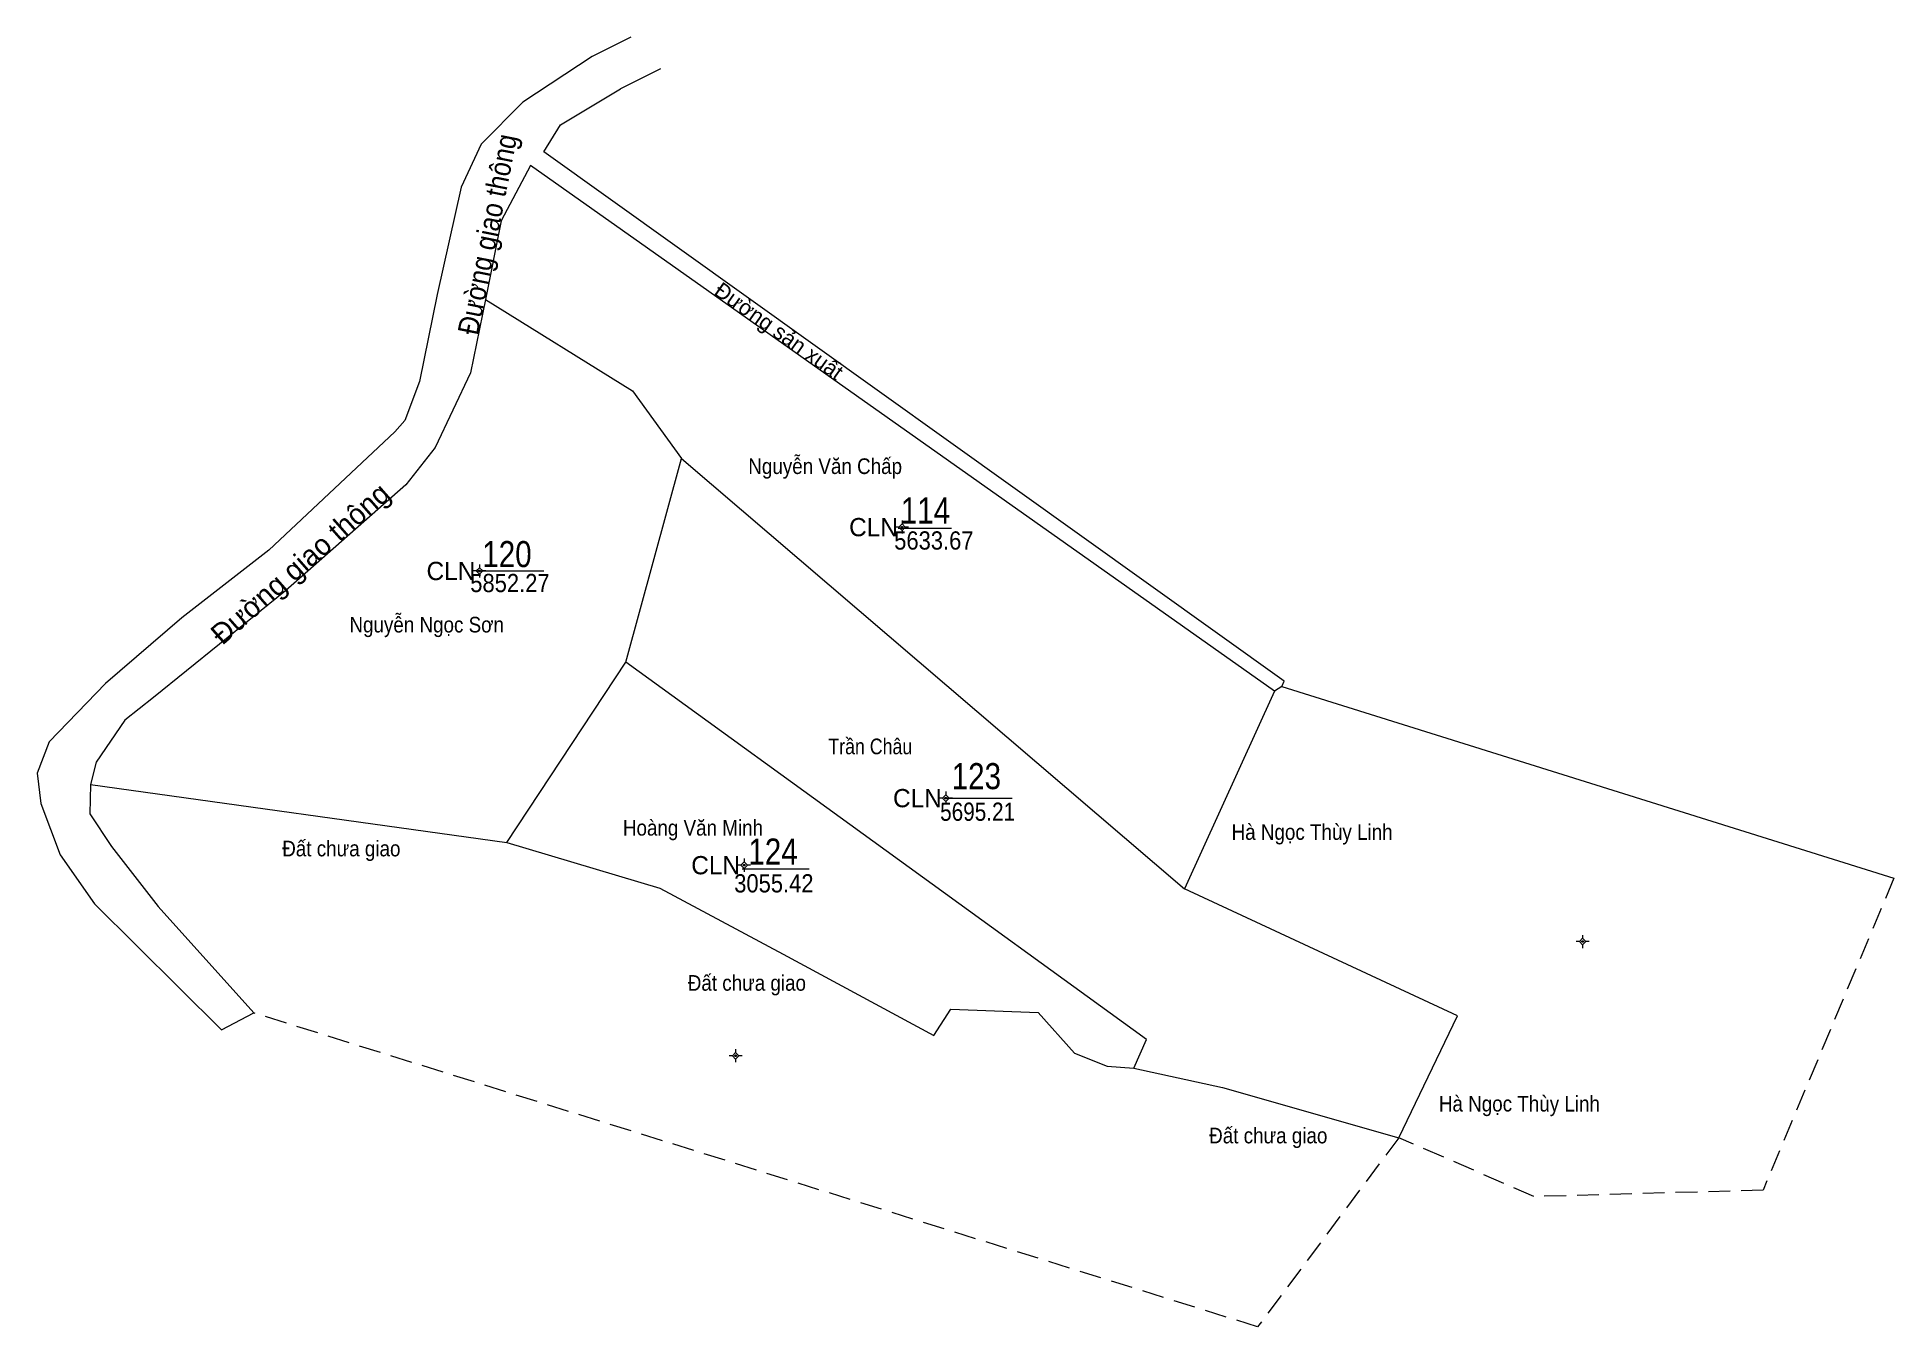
# Model space of a CAD drawing. Header units: metres. Extents: x 533776 to 534132, y 1848437 to 1848685.
import ezdxf
from ezdxf.enums import TextEntityAlignment as Align

# ---------------------------------------------------------------- set-up
doc = ezdxf.new("R2010")
doc.units = ezdxf.units.M
doc.header["$LTSCALE"] = 1.4
doc.linetypes.add('MEDIUM_DASHED', pattern=[4.5, 3, -1.5])
for name, color, linetype, lineweight in [('11', 7, 'MEDIUM_DASHED', 13), ('6', 7, 'Continuous', 13), ('9', 7, 'Continuous', 13)]:
    doc.layers.add(name, color=color, linetype=linetype, lineweight=lineweight)
for name, color, linetype in [('2', 7, 'Continuous'), ('3', 7, 'Continuous'), ('4', 7, 'Continuous'), ('5', 7, 'Continuous')]:
    doc.layers.add(name, color=color, linetype=linetype)

msp = doc.modelspace()

# ---------------------------------------------------------------- hatches: boundary and pattern name
at = {"layer": '11'}
for points in [[(533941.85, 1848590.84, 1), (533941.55, 1848590.84, 1)], [(533860.74, 1848582.43, 1), (533860.44, 1848582.43, 1)], [(533950.28, 1848538.85, 1), (533949.98, 1848538.85, 1)], [(533911.55, 1848525.99, 1), (533911.25, 1848525.99, 1)], [(534072.49, 1848511.34, 1), (534072.19, 1848511.34, 1)], [(533909.92, 1848489.43, 1), (533909.62, 1848489.43, 1)]]:
    msp.add_hatch(color=256, dxfattribs=at).paths.add_polyline_path(points)

# ---------------------------------------------------------------- linework, layer by layer
for p, q in [((533941.7, 1848592.09), (533941.7, 1848591.46)), ((533941.07, 1848590.84), (533940.45, 1848590.84)), ((533941.7, 1848590.22), (533941.7, 1848589.59)), ((533942.95, 1848590.84), (533942.32, 1848590.84)), ((533859.96, 1848582.43), (533859.34, 1848582.43)), ((533860.59, 1848583.68), (533860.59, 1848583.06)), ((533860.59, 1848581.8), (533860.59, 1848581.18)), ((533861.84, 1848582.43), (533861.22, 1848582.43)), ((533949.5, 1848538.85), (533948.88, 1848538.85)), ((533950.13, 1848540.1), (533950.13, 1848539.48)), ((533950.13, 1848538.22), (533950.13, 1848537.6)), ((533951.38, 1848538.85), (533950.76, 1848538.85)), ((533911.4, 1848527.24), (533911.4, 1848526.62)), ((533910.78, 1848525.99), (533910.15, 1848525.99)), ((533911.4, 1848525.36), (533911.4, 1848524.74)), ((533912.65, 1848525.99), (533912.02, 1848525.99)), ((534072.34, 1848512.59), (534072.34, 1848511.96)), ((534071.72, 1848511.34), (534071.09, 1848511.34)), ((534072.34, 1848510.72), (534072.34, 1848510.09)), ((534073.59, 1848511.34), (534072.96, 1848511.34)), ((533909.14, 1848489.43), (533908.52, 1848489.43)), ((533909.77, 1848490.68), (533909.77, 1848490.06)), ((533909.77, 1848488.8), (533909.77, 1848488.18)), ((533911.02, 1848489.43), (533910.4, 1848489.43))]:
    msp.add_line(p, q, dxfattribs=at)
for points in [[(533941.7, 1848591.46), (533941.07, 1848590.84), (533941.7, 1848590.22), (533942.32, 1848590.84)], [(533860.59, 1848583.06), (533859.96, 1848582.43), (533860.59, 1848581.8), (533861.22, 1848582.43)], [(533950.13, 1848539.48), (533949.5, 1848538.85), (533950.13, 1848538.22), (533950.76, 1848538.85)], [(533911.4, 1848526.62), (533910.78, 1848525.99), (533911.4, 1848525.36), (533912.02, 1848525.99)], [(534072.34, 1848511.96), (534071.72, 1848511.34), (534072.34, 1848510.72), (534072.96, 1848511.34)], [(533909.77, 1848490.06), (533909.14, 1848489.43), (533909.77, 1848488.8), (533910.4, 1848489.43)]]:
    msp.add_lwpolyline(points, close=True, dxfattribs=at)
for centre in [(533941.7, 1848590.84), (533860.59, 1848582.43), (533950.13, 1848538.85), (533911.4, 1848525.99), (534072.34, 1848511.34), (533909.77, 1848489.43)]:
    msp.add_circle(centre, 0.15, dxfattribs=at)
at = {"layer": '6'}
for p, q in [((533895.33, 1848678.76), (533887.66, 1848674.9)), ((533888.66, 1848564.93), (533899.4, 1848604)), ((533899.4, 1848604), (533995.93, 1848521.47)), ((533865.84, 1848530.35), (533888.66, 1848564.93)), ((534013.2, 1848559.36), (533995.93, 1848521.47)), ((534014.63, 1848560.27), (534013.2, 1848559.36)), ((534014.63, 1848560.27), (534132.07, 1848523.5)), ((533785.94, 1848541.44), (533865.84, 1848530.35)), ((533981.05, 1848487.46), (533986.2, 1848487.06))]:
    msp.add_line(p, q, dxfattribs=at)
for points in [[(533889.63, 1848684.84), (533882.21, 1848681.11), (533868.95, 1848672.36), (533860.93, 1848664.3), (533857.06, 1848656.06), (533852.51, 1848635.48), (533849.09, 1848618.76), (533846.29, 1848611.32), (533844.33, 1848609.12), (533820.2, 1848586.45), (533803.46, 1848573.42), (533788.8, 1848560.84), (533778.02, 1848549.64), (533775.7, 1848543.64), (533776.44, 1848537.84), (533780.09, 1848527.95), (533786.74, 1848518.6), (533811.11, 1848494.37), (533817.26, 1848497.64)], [(534014.63, 1848560.27), (534015.04, 1848561.28), (533872.97, 1848662.86), (533876.12, 1848668.03), (533887.66, 1848674.9)], [(534013.2, 1848559.36), (533870.39, 1848660.22), (533864.75, 1848649.61), (533861.76, 1848634.52)], [(533861.76, 1848634.52), (533858.88, 1848620.41), (533852.07, 1848606.12), (533846.49, 1848598.95), (533823.36, 1848578.6), (533798.04, 1848558.13), (533792.55, 1848553.79), (533787.03, 1848545.75), (533785.94, 1848541.44)], [(533861.76, 1848634.52), (533890, 1848617), (533899.4, 1848604)], [(533986.2, 1848487.06), (533988.61, 1848492.56), (533888.66, 1848564.93)], [(533785.94, 1848541.44), (533785.81, 1848535.84), (533789.96, 1848529.54), (533798.93, 1848518.09), (533817.26, 1848497.64)], [(533865.84, 1848530.35), (533895.21, 1848521.55), (533918.91, 1848508.92), (533947.78, 1848493.29), (533951.08, 1848498.34), (533967.86, 1848497.75), (533974.81, 1848489.9), (533981.05, 1848487.46)], [(534037.08, 1848473.71), (534048.32, 1848497.11), (533995.93, 1848521.47)], [(533986.2, 1848487.06), (534003.2, 1848483.34), (534037.08, 1848473.71)]]:
    msp.add_lwpolyline(points, dxfattribs=at)
at = {"layer": '6', "linetype": 'MEDIUM_DASHED'}
for points in [[(534132.07, 1848523.5), (534106.96, 1848463.64), (534062.99, 1848462.41), (534037.08, 1848473.71)], [(534037.08, 1848473.71), (534009.95, 1848437.42), (533817.26, 1848497.64)]]:
    msp.add_lwpolyline(points, dxfattribs=at)
at = {"layer": '9'}
for p, q in [((533940.97, 1848590.66), (533951.17, 1848590.66)), ((533860.12, 1848582.47), (533872.96, 1848582.47)), ((533949.77, 1848538.85), (533962.85, 1848538.85)), ((533911.04, 1848525.26), (533923.86, 1848525.26))]:
    msp.add_line(p, q, dxfattribs=at)

# ---------------------------------------------------------------- texts
at = {"layer": '2', "width": 0.9}
msp.add_text('Đường giao thông', height=4, rotation=78.792, dxfattribs=at).set_placement((533864.082, 1848646.636), align=Align.CENTER)
at = {"layer": '2'}
for s, height, rotation, p in [('Đường sản xuất', 3, 324.768, (533917.225, 1848627.24)), ('Đường giao thông', 4, 41.342, (533827.519, 1848582.363))]:
    msp.add_text(s, height=height, rotation=rotation, dxfattribs=at).set_placement(p, align=Align.CENTER)
for s, width, p in [('Nguyễn Văn Chấp', 0.9, (533926.955, 1848601.03)), ('Nguyễn Ngọc Sơn', 0.9, (533850.47, 1848570.63)), ('Trần Châu', 0.85, (533935.61, 1848547.27)), ('Hoàng Văn Minh', 0.9, (533901.58, 1848531.66)), ('Hà Ngọc Thùy Linh', 0.9, (534020.41, 1848530.85)), ('Đất chưa giao', 0.9, (533834.09, 1848527.68)), ('Đất chưa giao', 0.9, (533911.92, 1848501.9)), ('Hà Ngọc Thùy Linh', 0.9, (534060.2, 1848478.73)), ('Đất chưa giao', 0.9, (534012, 1848472.62))]:
    msp.add_text(s, height=3, dxfattribs=dict(at, width=width)).set_placement(p, align=Align.CENTER)
at = {"layer": '3'}
for p in [(533940.91, 1848589.09), (533859.8, 1848580.68), (533949.34, 1848537.1), (533910.61, 1848524.24)]:
    msp.add_text('CLN', height=3.5, dxfattribs=at).set_placement(p, align=Align.RIGHT)
at = {"layer": '4', "width": 0.85}
for s, p in [('114', (533946.195, 1848591.53)), ('120', (533865.875, 1848583.17)), ('123', (533955.97, 1848540.57)), ('124', (533916.945, 1848526.1))]:
    msp.add_text(s, height=5, dxfattribs=at).set_placement(p, align=Align.CENTER)
at = {"layer": '5'}
for s, width, p in [('5633.67', 0.9, (533947.815, 1848586.53)), ('5852.27', 0.9, (533866.445, 1848578.37)), ('5695.21', 0.85, (533956.21, 1848534.5)), ('3055.42', 0.9, (533917.105, 1848520.76))]:
    msp.add_text(s, height=3.5, dxfattribs=dict(at, width=width)).set_placement(p, align=Align.CENTER)

doc.saveas('drawing.dxf')
